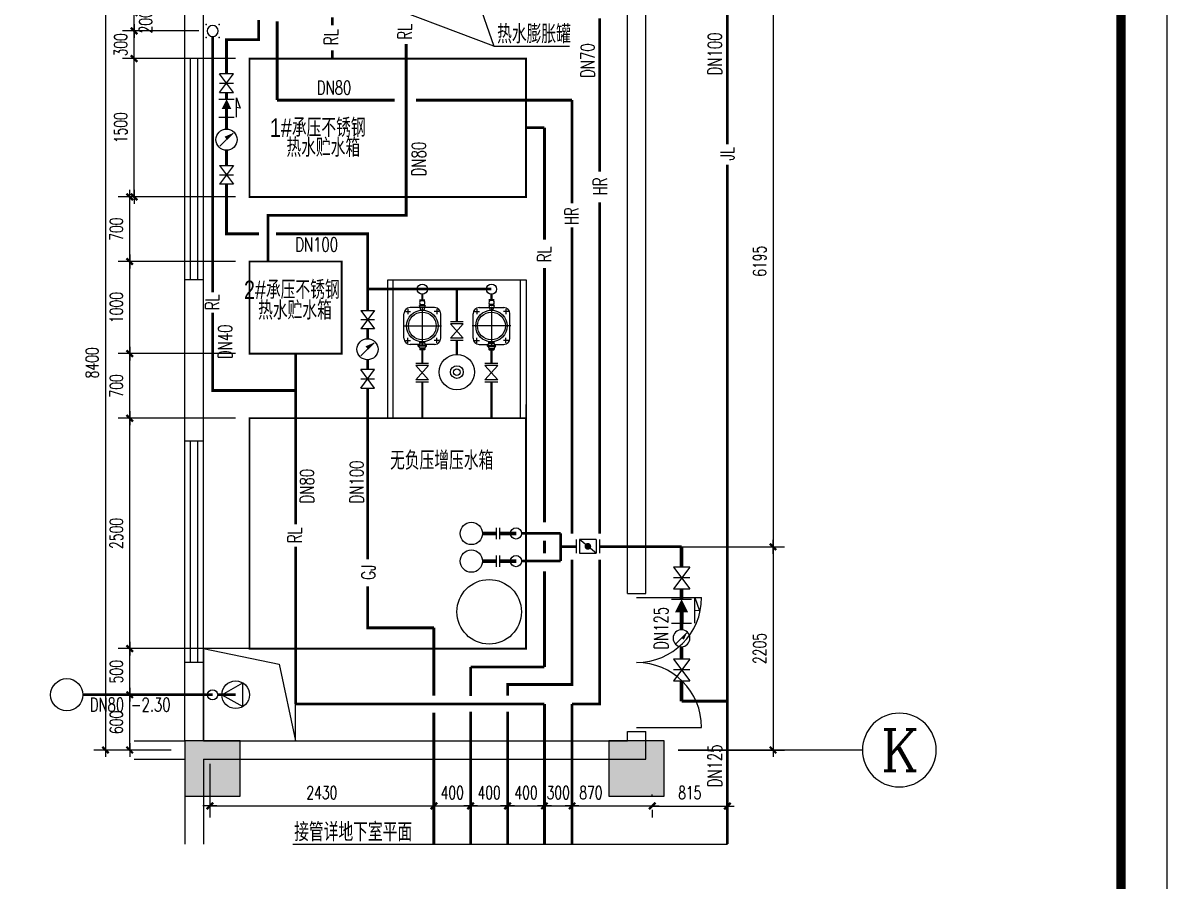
# Model space of a CAD drawing. Extents: x -1920 to 40080, y 2127 to 31827.
# Drawn here: x 27667 to 40080, y 13847 to 23157 of the extents above; entities that cross this region are included whole.
import ezdxf
from ezdxf.enums import TextEntityAlignment as Align

# ---------------------------------------------------------------- set-up
doc = ezdxf.new("R2010")
doc.units = 0
doc.header["$LTSCALE"] = 1000
for name, pattern in [('ACAD_ISO02W100', [15, 12, -3]), ('ACAD_ISO05W100', [33, 24, -3, 0, -3, 0, -3]), ('ACAD_ISO08W100', [36, 24, -3, 6, -3]), ('ACAD_ISO11W100', [33.5, 12, -3, 12, -3, 0.5, -3]), ('BORDER2', [0.875, 0.25, -0.125, 0.25, -0.125, 0, -0.125]), ('CONTINOUS', [0]), ('DASH', [0.35, 0.25, -0.1])]:
    doc.linetypes.add(name, pattern=pattern)
for name, color, linetype in [('0SF废水', 4, 'ACAD_ISO08W100'), ('0SJ给水', 3, 'Continuous'), ('0SJ给水2', 3, 'ACAD_ISO11W100'), ('0SR热水', 6, 'ACAD_ISO11W100'), ('0STXT标注', 3, 'Continuous'), ('0热水回水', 4, 'ACAD_ISO05W100'), ('0管径', 2, 'Continuous'), ('0辅助', 8, 'Continuous'), ('0附件', 2, 'Continuous'), ('AXIS_TEXT', 7, 'Continuous'), ('CG', 3, 'Continuous'), ('CTXT', 2, 'Continuous'), ('CZP', 30, 'ACAD_ISO05W100'), ('FM', 60, 'Continuous'), ('G', 3, 'Continuous'), ('PG', 7, 'Continuous'), ('PUB_DIM', 3, 'Continuous'), ('PUB_HATCH', 8, 'Continuous'), ('WALL', 9, 'Continuous'), ('地沟', 7, 'Continuous'), ('建-图框', 4, 'Continuous'), ('排水', 1, 'ACAD_ISO02W100'), ('普消', 6, 'Continuous'), ('设备', 7, 'Continuous'), ('阀门井', 234, 'Continuous')]:
    doc.layers.add(name, color=color, linetype=linetype)
doc.styles.add('BZ', font='romant.shx', dxfattribs={"width": 0.7, "bigfont": 'hztxt.shx'})
doc.styles.add('COMPLEX', font='COMPLEX')
doc.styles.add('HZ', font='txt.shx', dxfattribs={"width": 0.6, "bigfont": 'hztxt.shx'})
doc.styles.add('ROMANT', font='romant.shx', dxfattribs={"width": 0.7, "height": 300})
doc.styles.add('大小相等', font='sltxt.shx', dxfattribs={"width": 0.8, "bigfont": 'hztxt.shx'})
doc.dimstyles.new('DIMA50', dxfattribs={"dimscale": 0.5, "dimtxt": 280, "dimasz": 1, "dimexe": 250, "dimexo": 300, "dimgap": 150, "dimtad": 1, "dimdec": 0, "dimdsep": 46, "dimtxsty": 'BZ', "dimblk": '_DIMX', "dimcen": 2.5, "dimclrd": 9, "dimclre": 9, "dimclrt": 256, "dimadec": 0, "dimazin": 0, "dimtfac": 1, "dimtdec": 0, "dimtix": 1, "dimtmove": 2, "dimatfit": 3, "dimldrblk": '_DIMX', "dimfxl": 1, "dimtolj": 1, "dimtzin": 0, "dimarcsym": 0})

# ---------------------------------------------------------------- blocks, each defined once
blk = doc.blocks.new('某十五层酒店给排水设计图 -给水立')
at = {"layer": '0SJ给水', "color": 9}
for p in [(-1000505, 440728), (-1000505, 440728), (-1000365, 440728), (-1000505, 440588), (-1000365, 440588)]:
    blk.add_point(p, dxfattribs=at)
at = {"layer": '0附件', "linetype": 'CONTINOUS'}
blk.add_circle((-1000435, 440658), 60, dxfattribs=at)
blk = doc.blocks.new('_FZH')
blk.add_lwpolyline([(-0.5, -0.5), (0.5, -0.5), (0.5, 0.5), (-0.5, 0.5)], close=True)
at = {"layer": 'PUB_HATCH'}
blk.add_solid([(-0.5, -0.5), (0.5, -0.5), (-0.5, 0.5), (0.5, 0.5)], dxfattribs=at)
blk = doc.blocks.new('_GCBLK')
at = {"linetype": 'DASH'}
for p, q in [((-0.5, -0.5), (-0.5, 0.5)), ((0.5, -0.5), (0.5, 0.5)), ((-0.5, 0.2), (0.5, 0.2)), ((-0.5, -0.2), (0.5, -0.2))]:
    blk.add_line(p, q, dxfattribs=at)
blk = doc.blocks.new('_DBLK1')
for p, q in [((-0.47, 0), (-0.47, -0.47)), ((0.47, 0), (0.47, -0.47))]:
    blk.add_line(p, q)
for centre, start, end in [((-0.47, 0), 270, 0), ((0.47, 0), 180, 270)]:
    blk.add_arc(centre, 0.47, start, end)
blk = doc.blocks.new('$QC035_1')
blk.add_line((-93, -93), (93, 93))
blk.add_lwpolyline([(93, 93, 0, 50, 0), (-13, 22, 50, 50, 0)], format="xyseb")
blk.add_circle((0, 0), 150)
at = {"style": 'HZ', "flags": 1}
for tag in ['UNIT', 'WHAT', 'SPEC']:
    blk.add_attdef(tag, (0, 0), '', height=0.001, dxfattribs=at)
blk = doc.blocks.new('_DIMX')
blk.add_line((-150, 0), (150, 0))
at = {"const_width": 50}
blk.add_lwpolyline([(-70, -70), (70, 70)], dxfattribs=at)
blk = doc.blocks.new('*D55')
at = {"layer": '0STXT标注', "color": 9, "lineweight": -2, "transparency": 16777216}
for p, q in [((29275, 23669), (28438, 23669)), ((28563, 23668), (28563, 15269)), ((29275, 15269), (28438, 15269))]:
    blk.add_line(p, q, dxfattribs=at)
at = {"layer": 'Defpoints', "color": 0, "transparency": 16777216}
for p in [(29425, 23669, 0), (28563, 15269), (29425, 15269, 0)]:
    blk.add_point(p, dxfattribs=at)
at = {"layer": '0STXT标注', "color": 9, "lineweight": -2, "transparency": 16777216, "xscale": 0.5, "yscale": 0.5, "zscale": 0.5}
for p, rotation in [((28563, 23669), 90), ((28563, 15269), 270)]:
    blk.add_blockref('_DIMX', p, dxfattribs=dict(at, rotation=rotation))
at = {"layer": '0STXT标注', "transparency": 16777216, "insert": (28418, 19469), "char_height": 140, "attachment_point": 5, "rotation": 90, "style": 'BZ'}
blk.add_mtext('\\A1;8400', dxfattribs=at)
blk = doc.blocks.new('*D56')
at = {"layer": '0STXT标注', "color": 9, "lineweight": -2, "transparency": 16777216}
for p, q in [((29695, 15119), (29695, 14538)), ((32125, 15019), (32125, 14538)), ((29696, 14663), (32125, 14663))]:
    blk.add_line(p, q, dxfattribs=at)
at = {"layer": 'Defpoints', "color": 0, "transparency": 16777216}
for p in [(29695, 15269), (32125, 15169, 0), (32125, 14663)]:
    blk.add_point(p, dxfattribs=at)
at = {"layer": '0STXT标注', "color": 9, "lineweight": -2, "transparency": 16777216, "xscale": 0.5, "yscale": 0.5, "zscale": 0.5, "rotation": 180}
blk.add_blockref('_DIMX', (29695, 14663), dxfattribs=at)
at = {"layer": '0STXT标注', "color": 9, "lineweight": -2, "transparency": 16777216, "xscale": 0.5, "yscale": 0.5, "zscale": 0.5}
blk.add_blockref('_DIMX', (32125, 14663), dxfattribs=at)
at = {"layer": '0STXT标注', "transparency": 16777216, "insert": (30910, 14808), "char_height": 140, "attachment_point": 5, "style": 'BZ'}
blk.add_mtext('\\A1;2430', dxfattribs=at)
blk = doc.blocks.new('*D57')
at = {"layer": '0STXT标注', "color": 9, "lineweight": -2, "transparency": 16777216}
for p, q in [((32125, 15019), (32125, 14538)), ((32525, 14818), (32525, 14538)), ((32125, 14663), (32124, 14663)), ((32125, 14663), (32525, 14663)), ((32526, 14663), (32526, 14663))]:
    blk.add_line(p, q, dxfattribs=at)
at = {"layer": 'Defpoints', "color": 0, "transparency": 16777216}
for p in [(32125, 15169, 0), (32525, 14968), (32525, 14663)]:
    blk.add_point(p, dxfattribs=at)
at = {"layer": '0STXT标注', "color": 9, "lineweight": -2, "transparency": 16777216, "xscale": 0.5, "yscale": 0.5, "zscale": 0.5}
blk.add_blockref('_DIMX', (32125, 14663), dxfattribs=at)
at = {"layer": '0STXT标注', "color": 9, "lineweight": -2, "transparency": 16777216, "xscale": 0.5, "yscale": 0.5, "zscale": 0.5, "rotation": 180}
blk.add_blockref('_DIMX', (32525, 14663), dxfattribs=at)
at = {"layer": '0STXT标注', "transparency": 16777216, "insert": (32325, 14808), "char_height": 140, "attachment_point": 5, "style": 'BZ'}
blk.add_mtext('\\A1;400', dxfattribs=at)
blk = doc.blocks.new('*D58')
at = {"layer": '0STXT标注', "color": 9, "lineweight": -2, "transparency": 16777216}
for p, q in [((32525, 14818), (32525, 14538)), ((32925, 14817), (32925, 14538)), ((32525, 14663), (32524, 14663)), ((32525, 14663), (32925, 14663)), ((32926, 14663), (32926, 14663))]:
    blk.add_line(p, q, dxfattribs=at)
at = {"layer": 'Defpoints', "color": 0, "transparency": 16777216}
for p in [(32525, 14968), (32925, 14967), (32925, 14663)]:
    blk.add_point(p, dxfattribs=at)
at = {"layer": '0STXT标注', "color": 9, "lineweight": -2, "transparency": 16777216, "xscale": 0.5, "yscale": 0.5, "zscale": 0.5}
blk.add_blockref('_DIMX', (32525, 14663), dxfattribs=at)
at = {"layer": '0STXT标注', "color": 9, "lineweight": -2, "transparency": 16777216, "xscale": 0.5, "yscale": 0.5, "zscale": 0.5, "rotation": 180}
blk.add_blockref('_DIMX', (32925, 14663), dxfattribs=at)
at = {"layer": '0STXT标注', "transparency": 16777216, "insert": (32725, 14808), "char_height": 140, "attachment_point": 5, "style": 'BZ'}
blk.add_mtext('\\A1;400', dxfattribs=at)
blk = doc.blocks.new('*D59')
at = {"layer": '0STXT标注', "color": 9, "lineweight": -2, "transparency": 16777216}
for p, q in [((32925, 14817), (32925, 14538)), ((33325, 14817), (33325, 14538)), ((32925, 14663), (32924, 14663)), ((32925, 14663), (33325, 14663)), ((33326, 14663), (33326, 14663))]:
    blk.add_line(p, q, dxfattribs=at)
at = {"layer": 'Defpoints', "color": 0, "transparency": 16777216}
for p in [(32925, 14967), (33325, 14967), (33325, 14663)]:
    blk.add_point(p, dxfattribs=at)
at = {"layer": '0STXT标注', "color": 9, "lineweight": -2, "transparency": 16777216, "xscale": 0.5, "yscale": 0.5, "zscale": 0.5}
blk.add_blockref('_DIMX', (32925, 14663), dxfattribs=at)
at = {"layer": '0STXT标注', "color": 9, "lineweight": -2, "transparency": 16777216, "xscale": 0.5, "yscale": 0.5, "zscale": 0.5, "rotation": 180}
blk.add_blockref('_DIMX', (33325, 14663), dxfattribs=at)
at = {"layer": '0STXT标注', "transparency": 16777216, "insert": (33125, 14808), "char_height": 140, "attachment_point": 5, "style": 'BZ'}
blk.add_mtext('\\A1;400', dxfattribs=at)
blk = doc.blocks.new('*D60')
at = {"layer": '0STXT标注', "color": 9, "lineweight": -2, "transparency": 16777216}
for p, q in [((33325, 14817), (33325, 14538)), ((33625, 14817), (33625, 14538)), ((33325, 14663), (33324, 14663)), ((33325, 14663), (33625, 14663)), ((33626, 14663), (33626, 14663))]:
    blk.add_line(p, q, dxfattribs=at)
at = {"layer": 'Defpoints', "color": 0, "transparency": 16777216}
for p in [(33325, 14967), (33625, 14967), (33625, 14663)]:
    blk.add_point(p, dxfattribs=at)
at = {"layer": '0STXT标注', "color": 9, "lineweight": -2, "transparency": 16777216, "xscale": 0.5, "yscale": 0.5, "zscale": 0.5}
blk.add_blockref('_DIMX', (33325, 14663), dxfattribs=at)
at = {"layer": '0STXT标注', "color": 9, "lineweight": -2, "transparency": 16777216, "xscale": 0.5, "yscale": 0.5, "zscale": 0.5, "rotation": 180}
blk.add_blockref('_DIMX', (33625, 14663), dxfattribs=at)
at = {"layer": '0STXT标注', "transparency": 16777216, "insert": (33475, 14808), "char_height": 140, "attachment_point": 5, "style": 'BZ'}
blk.add_mtext('\\A1;300', dxfattribs=at)
blk = doc.blocks.new('*D61')
at = {"layer": '0STXT标注', "color": 9, "lineweight": -2, "transparency": 16777216}
for p, q in [((33625, 14817), (33625, 14538)), ((33626, 14663), (34495, 14663)), ((34495, 14619), (34495, 14538))]:
    blk.add_line(p, q, dxfattribs=at)
at = {"layer": 'Defpoints', "color": 0, "transparency": 16777216}
for p in [(33625, 14967), (34495, 14769, 0), (34495, 14663)]:
    blk.add_point(p, dxfattribs=at)
at = {"layer": '0STXT标注', "color": 9, "lineweight": -2, "transparency": 16777216, "xscale": 0.5, "yscale": 0.5, "zscale": 0.5, "rotation": 180}
blk.add_blockref('_DIMX', (33625, 14663), dxfattribs=at)
at = {"layer": '0STXT标注', "color": 9, "lineweight": -2, "transparency": 16777216, "xscale": 0.5, "yscale": 0.5, "zscale": 0.5}
blk.add_blockref('_DIMX', (34495, 14663), dxfattribs=at)
at = {"layer": '0STXT标注', "transparency": 16777216, "insert": (33829, 14808), "char_height": 140, "attachment_point": 5, "style": 'BZ'}
blk.add_mtext('\\A1;870', dxfattribs=at)
blk = doc.blocks.new('*D62')
at = {"layer": '0STXT标注', "color": 9, "lineweight": -2, "transparency": 16777216}
for p, q in [((34495, 14769), (34495, 14787)), ((35310, 14769), (35310, 14787)), ((34496, 14662), (35309, 14662))]:
    blk.add_line(p, q, dxfattribs=at)
at = {"layer": 'Defpoints', "color": 0, "transparency": 16777216}
for p in [(35310, 14662), (34495, 14619), (35310, 14619, 0)]:
    blk.add_point(p, dxfattribs=at)
at = {"layer": '0STXT标注', "color": 9, "lineweight": -2, "transparency": 16777216, "xscale": 0.5, "yscale": 0.5, "zscale": 0.5, "rotation": 180}
blk.add_blockref('_DIMX', (34495, 14662), dxfattribs=at)
at = {"layer": '0STXT标注', "color": 9, "lineweight": -2, "transparency": 16777216, "xscale": 0.5, "yscale": 0.5, "zscale": 0.5}
blk.add_blockref('_DIMX', (35310, 14662), dxfattribs=at)
at = {"layer": '0STXT标注', "transparency": 16777216, "insert": (34902, 14807), "char_height": 140, "attachment_point": 5, "style": 'BZ'}
blk.add_mtext('\\A1;815', dxfattribs=at)
blk = doc.blocks.new('B17')
at = {"layer": 'FM'}
for p, q in [((-1.55, 2.57), (-1.55, -2.57)), ((3, 0), (-1.55, 2.57)), ((3, 0), (-1.55, -2.57))]:
    blk.add_line(p, q, dxfattribs=at)
blk.add_circle((0, 0), 3, dxfattribs=at)
blk = doc.blocks.new('*D71')
at = {"layer": '0STXT标注', "color": 9, "lineweight": -2, "transparency": 16777216}
for p, q in [((29275, 15869), (28701, 15869)), ((28826, 15269), (28826, 15868)), ((29275, 15269), (28701, 15269))]:
    blk.add_line(p, q, dxfattribs=at)
at = {"layer": 'Defpoints', "color": 0, "transparency": 16777216}
for p in [(28826, 15869), (29425, 15869), (29425, 15269, 0)]:
    blk.add_point(p, dxfattribs=at)
at = {"layer": '0STXT标注', "color": 9, "lineweight": -2, "transparency": 16777216, "xscale": 0.5, "yscale": 0.5, "zscale": 0.5}
for p, rotation in [((28826, 15869), 90), ((28826, 15269), 270)]:
    blk.add_blockref('_DIMX', p, dxfattribs=dict(at, rotation=rotation))
at = {"layer": '0STXT标注', "transparency": 16777216, "insert": (28681, 15569), "char_height": 140, "attachment_point": 5, "rotation": 90, "style": 'BZ'}
blk.add_mtext('\\A1;600', dxfattribs=at)
blk = doc.blocks.new('*D72')
at = {"layer": '0STXT标注', "color": 9, "lineweight": -2, "transparency": 16777216}
for p, q in [((29975, 16369), (28701, 16369)), ((28826, 15869), (28826, 16368)), ((29275, 15869), (28701, 15869))]:
    blk.add_line(p, q, dxfattribs=at)
at = {"layer": 'Defpoints', "color": 0, "transparency": 16777216}
for p in [(28826, 16369), (30125, 16369), (29425, 15869)]:
    blk.add_point(p, dxfattribs=at)
at = {"layer": '0STXT标注', "color": 9, "lineweight": -2, "transparency": 16777216, "xscale": 0.5, "yscale": 0.5, "zscale": 0.5}
for p, rotation in [((28826, 16369), 90), ((28826, 15869), 270)]:
    blk.add_blockref('_DIMX', p, dxfattribs=dict(at, rotation=rotation))
at = {"layer": '0STXT标注', "transparency": 16777216, "insert": (28681, 16119), "char_height": 140, "attachment_point": 5, "rotation": 90, "style": 'BZ'}
blk.add_mtext('\\A1;500', dxfattribs=at)
blk = doc.blocks.new('*D73')
at = {"layer": '0STXT标注', "color": 9, "lineweight": -2, "transparency": 16777216}
for p, q in [((29975, 18869), (28701, 18869)), ((28826, 16369), (28826, 18868)), ((29975, 16369), (28701, 16369))]:
    blk.add_line(p, q, dxfattribs=at)
at = {"layer": 'Defpoints', "color": 0, "transparency": 16777216}
for p in [(28826, 18869), (30125, 18869), (30125, 16369)]:
    blk.add_point(p, dxfattribs=at)
at = {"layer": '0STXT标注', "color": 9, "lineweight": -2, "transparency": 16777216, "xscale": 0.5, "yscale": 0.5, "zscale": 0.5}
for p, rotation in [((28826, 18869), 90), ((28826, 16369), 270)]:
    blk.add_blockref('_DIMX', p, dxfattribs=dict(at, rotation=rotation))
at = {"layer": '0STXT标注', "transparency": 16777216, "insert": (28681, 17619), "char_height": 140, "attachment_point": 5, "rotation": 90, "style": 'BZ'}
blk.add_mtext('\\A1;2500', dxfattribs=at)
blk = doc.blocks.new('*D74')
at = {"layer": '0STXT标注', "color": 9, "lineweight": -2, "transparency": 16777216}
for p, q in [((29975, 19569), (28701, 19569)), ((28826, 18869), (28826, 19568)), ((29975, 18869), (28701, 18869))]:
    blk.add_line(p, q, dxfattribs=at)
at = {"layer": 'Defpoints', "color": 0, "transparency": 16777216}
for p in [(28826, 19569), (30125, 19569), (30125, 18869)]:
    blk.add_point(p, dxfattribs=at)
at = {"layer": '0STXT标注', "color": 9, "lineweight": -2, "transparency": 16777216, "xscale": 0.5, "yscale": 0.5, "zscale": 0.5}
for p, rotation in [((28826, 19569), 90), ((28826, 18869), 270)]:
    blk.add_blockref('_DIMX', p, dxfattribs=dict(at, rotation=rotation))
at = {"layer": '0STXT标注', "transparency": 16777216, "insert": (28681, 19219), "char_height": 140, "attachment_point": 5, "rotation": 90, "style": 'BZ'}
blk.add_mtext('\\A1;700', dxfattribs=at)
blk = doc.blocks.new('*D75')
at = {"layer": '0STXT标注', "color": 9, "lineweight": -2, "transparency": 16777216}
for p, q in [((29975, 20569), (28701, 20569)), ((28826, 19569), (28826, 20568)), ((29975, 19569), (28701, 19569))]:
    blk.add_line(p, q, dxfattribs=at)
at = {"layer": 'Defpoints', "color": 0, "transparency": 16777216}
for p in [(28826, 20569), (30125, 20569), (30125, 19569)]:
    blk.add_point(p, dxfattribs=at)
at = {"layer": '0STXT标注', "color": 9, "lineweight": -2, "transparency": 16777216, "xscale": 0.5, "yscale": 0.5, "zscale": 0.5}
for p, rotation in [((28826, 20569), 90), ((28826, 19569), 270)]:
    blk.add_blockref('_DIMX', p, dxfattribs=dict(at, rotation=rotation))
at = {"layer": '0STXT标注', "transparency": 16777216, "insert": (28681, 20069), "char_height": 140, "attachment_point": 5, "rotation": 90, "style": 'BZ'}
blk.add_mtext('\\A1;1000', dxfattribs=at)
blk = doc.blocks.new('*D76')
at = {"layer": '0STXT标注', "color": 9, "lineweight": -2, "transparency": 16777216}
for p, q in [((29975, 21269), (28701, 21269)), ((28826, 20569), (28826, 21268)), ((29975, 20569), (28701, 20569))]:
    blk.add_line(p, q, dxfattribs=at)
at = {"layer": 'Defpoints', "color": 0, "transparency": 16777216}
for p in [(28826, 21269), (30125, 21269, 0), (30125, 20569)]:
    blk.add_point(p, dxfattribs=at)
at = {"layer": '0STXT标注', "color": 9, "lineweight": -2, "transparency": 16777216, "xscale": 0.5, "yscale": 0.5, "zscale": 0.5}
for p, rotation in [((28826, 21269), 90), ((28826, 20569), 270)]:
    blk.add_blockref('_DIMX', p, dxfattribs=dict(at, rotation=rotation))
at = {"layer": '0STXT标注', "transparency": 16777216, "insert": (28681, 20919), "char_height": 140, "attachment_point": 5, "rotation": 90, "style": 'BZ'}
blk.add_mtext('\\A1;700', dxfattribs=at)
blk = doc.blocks.new('*D77')
at = {"layer": '0STXT标注', "color": 9, "lineweight": -2, "transparency": 16777216}
for p, q in [((29975, 22769), (28748, 22769)), ((28873, 21269), (28873, 22768)), ((29975, 21269), (28748, 21269))]:
    blk.add_line(p, q, dxfattribs=at)
at = {"layer": 'Defpoints', "color": 0, "transparency": 16777216}
for p in [(28873, 22769), (30125, 22769, 0), (30125, 21269, 0)]:
    blk.add_point(p, dxfattribs=at)
at = {"layer": '0STXT标注', "color": 9, "lineweight": -2, "transparency": 16777216, "xscale": 0.5, "yscale": 0.5, "zscale": 0.5}
for p, rotation in [((28873, 22769), 90), ((28873, 21269), 270)]:
    blk.add_blockref('_DIMX', p, dxfattribs=dict(at, rotation=rotation))
at = {"layer": '0STXT标注', "transparency": 16777216, "insert": (28728, 22019), "char_height": 140, "attachment_point": 5, "rotation": 90, "style": 'BZ'}
blk.add_mtext('\\A1;1500', dxfattribs=at)
blk = doc.blocks.new('*D78')
at = {"layer": '0STXT标注', "color": 9, "lineweight": -2, "transparency": 16777216}
for p, q in [((29575, 23069), (28748, 23069)), ((28873, 23069), (28873, 23070)), ((28873, 22769), (28873, 23069)), ((29975, 22769), (28748, 22769)), ((28873, 22768), (28873, 22768))]:
    blk.add_line(p, q, dxfattribs=at)
at = {"layer": 'Defpoints', "color": 0, "transparency": 16777216}
for p in [(28873, 23069), (29725, 23069, -94), (30125, 22769, 0)]:
    blk.add_point(p, dxfattribs=at)
at = {"layer": '0STXT标注', "color": 9, "lineweight": -2, "transparency": 16777216, "xscale": 0.5, "yscale": 0.5, "zscale": 0.5}
for p, rotation in [((28873, 23069), 270), ((28873, 22769), 90)]:
    blk.add_blockref('_DIMX', p, dxfattribs=dict(at, rotation=rotation))
at = {"layer": '0STXT标注', "transparency": 16777216, "insert": (28728, 22919), "char_height": 140, "attachment_point": 5, "rotation": 90, "style": 'BZ'}
blk.add_mtext('\\A1;300', dxfattribs=at)
blk = doc.blocks.new('*D79')
at = {"layer": '0STXT标注', "color": 9, "lineweight": -2, "transparency": 16777216}
for p, q in [((29575, 23269), (28748, 23269)), ((28873, 23069), (28873, 23268)), ((29575, 23069), (28748, 23069))]:
    blk.add_line(p, q, dxfattribs=at)
at = {"layer": 'Defpoints', "color": 0, "transparency": 16777216}
for p in [(28873, 23269), (29725, 23269, -308), (29725, 23069, -94)]:
    blk.add_point(p, dxfattribs=at)
at = {"layer": '0STXT标注', "color": 9, "lineweight": -2, "transparency": 16777216, "xscale": 0.5, "yscale": 0.5, "zscale": 0.5}
for p, rotation in [((28873, 23269), 90), ((28873, 23069), 270)]:
    blk.add_blockref('_DIMX', p, dxfattribs=dict(at, rotation=rotation))
at = {"layer": '0STXT标注', "transparency": 16777216, "insert": (28998, 23169), "char_height": 140, "attachment_point": 5, "rotation": 90, "style": 'BZ'}
blk.add_mtext('\\A1;200', dxfattribs=at)
blk = doc.blocks.new('*D88')
at = {"layer": '0STXT标注', "color": 9, "lineweight": -2, "transparency": 16777216}
for p, q in [((34775, 23669), (35930, 23669)), ((35805, 23668), (35805, 17475)), ((34644, 17474), (35930, 17474))]:
    blk.add_line(p, q, dxfattribs=at)
at = {"layer": 'Defpoints', "color": 0, "transparency": 16777216}
for p in [(34625, 23669), (34494, 17474), (35805, 17474)]:
    blk.add_point(p, dxfattribs=at)
at = {"layer": '0STXT标注', "color": 9, "lineweight": -2, "transparency": 16777216, "xscale": 0.5, "yscale": 0.5, "zscale": 0.5}
for p, rotation in [((35805, 23669), 90), ((35805, 17474), 270)]:
    blk.add_blockref('_DIMX', p, dxfattribs=dict(at, rotation=rotation))
at = {"layer": '0STXT标注', "transparency": 16777216, "insert": (35660, 20571), "char_height": 140, "attachment_point": 5, "rotation": 90, "style": 'BZ'}
blk.add_mtext('\\A1;6195', dxfattribs=at)
blk = doc.blocks.new('*D89')
at = {"layer": '0STXT标注', "color": 9, "lineweight": -2, "transparency": 16777216}
for p, q in [((34644, 17474), (35930, 17474)), ((35805, 17474), (35805, 15269)), ((34775, 15269), (35930, 15269))]:
    blk.add_line(p, q, dxfattribs=at)
at = {"layer": 'Defpoints', "color": 0, "transparency": 16777216}
for p in [(34494, 17474), (34625, 15269, 0), (35805, 15269)]:
    blk.add_point(p, dxfattribs=at)
at = {"layer": '0STXT标注', "color": 9, "lineweight": -2, "transparency": 16777216, "xscale": 0.5, "yscale": 0.5, "zscale": 0.5}
for p, rotation in [((35805, 17474), 90), ((35805, 15269), 270)]:
    blk.add_blockref('_DIMX', p, dxfattribs=dict(at, rotation=rotation))
at = {"layer": '0STXT标注', "transparency": 16777216, "insert": (35660, 16371), "char_height": 140, "attachment_point": 5, "rotation": 90, "style": 'BZ'}
blk.add_mtext('\\A1;2205', dxfattribs=at)
blk = doc.blocks.new('_AXISO')
blk.add_circle((0, 0), 0.5)
at = {"layer": 'AXIS_TEXT', "style": 'COMPLEX', "width": 1.041667}
blk.add_attdef('A', text='', height=0.56, dxfattribs=at).set_placement((-0.25, -0.28), (0.25, -0.28), align=Align.FIT)

msp = doc.modelspace()

# ---------------------------------------------------------------- linework, layer by layer
for p, q in [((31956.9, 19659.3), (31975.9, 19681.9)), ((32044, 19659.3), (31956.9, 19659.3)), ((31956.9, 19650.1), (31956.9, 19659.3)), ((32044, 19650.1), (31956.9, 19650.1)), ((31956.9, 19650.1), (31975.9, 19627.4)), ((31971.9, 19686), (31971.9, 19694)), ((31971.9, 19623.4), (31971.9, 19615.4)), ((32044, 19659.3), (32025, 19681.9)), ((32044, 19650.1), (32025, 19627.4)), ((32029, 19686), (32029, 19694)), ((32029, 19623.4), (32029, 19615.4)), ((32044, 19650.1), (32044, 19659.3)), ((32706.9, 19659.3), (32725.9, 19681.9)), ((32706.9, 19659.3), (32794, 19659.3)), ((32706.9, 19650.1), (32706.9, 19659.3)), ((32706.9, 19650.1), (32794, 19650.1)), ((32706.9, 19650.1), (32725.9, 19627.4)), ((32721.9, 19686), (32721.9, 19694)), ((32721.9, 19623.4), (32721.9, 19615.4)), ((32794, 19659.3), (32775, 19681.9)), ((32794, 19650.1), (32775, 19627.4)), ((32779, 19686), (32779, 19694)), ((32779, 19623.4), (32779, 19615.4)), ((32794, 19650.1), (32794, 19659.3))]:
    msp.add_line(p, q)
at = {"color": 2}
for centre, radius in [((32000.4, 19868.8), 170.8), ((32000.4, 19868.8), 150.8), ((32750.4, 19868.8), 170.8), ((32750.4, 19868.8), 150.8)]:
    msp.add_circle(centre, radius, dxfattribs=at)
for radius in [192, 69.5, 36]:
    msp.add_circle((32375.4, 19368.8), radius)
for centre, start, end in [((31975.9, 19694), 90, 180), ((31975.9, 19686), 180, 270), ((31975.9, 19623.4), 90, 180), ((31975.9, 19615.4), 180, 270), ((32025, 19694), 0, 90), ((32025, 19686), 270, 0), ((32025, 19623.4), 0, 90), ((32025, 19615.4), 270, 0), ((32725.9, 19694), 90, 180), ((32725.9, 19686), 180, 270), ((32725.9, 19623.4), 90, 180), ((32725.9, 19615.4), 180, 270), ((32775, 19694), 0, 90), ((32775, 19686), 270, 0), ((32775, 19623.4), 0, 90), ((32775, 19615.4), 270, 0)]:
    msp.add_arc(centre, 4, start, end)
at = {"layer": '0SF废水', "const_width": 30, "elevation": 0}
for points in [[(29725.4, 15868.8), (28317.8, 15868.8)], [(29780.4, 15868.8), (29975.4, 15868.8)]]:
    msp.add_lwpolyline(points, dxfattribs=at)
at = {"layer": '0SJ给水', "const_width": 30, "elevation": 0, "flags": 128}
for points in [[(35309.7, 24268.8), (35309.7, 21839.9)], [(35309.7, 21619.7), (35309.7, 14249.3)], [(33501.5, 17476.1), (33669.1, 17476.1)], [(33923.1, 17476.1), (34812.9, 17476.1)], [(34812.9, 15798.9), (35309.7, 15798.9)]]:
    msp.add_lwpolyline(points, dxfattribs=at)
at = {"layer": '0SJ给水', "elevation": 0}
for points, const_width in [([(33501.5, 17618.8), (33077.5, 17618.8)], 30), ([(33501.5, 17618.8), (33501.5, 17318.8)], 30), ([(34812.9, 17476.1), (34812.9, 17253.4)], 40), ([(33501.5, 17318.8), (33077.5, 17318.8)], 30), ([(34812.9, 17018.2), (34812.9, 16905.4)], 40), ([(34812.9, 16905.4), (34812.9, 16988.8)], 20), ([(34812.9, 16727.3), (34812.9, 16573.7)], 40), ([(34812.9, 16727.3), (34812.9, 16573.7)], 40), ([(34812.9, 16646.8), (34812.9, 16573.7)], 40), ([(34812.9, 16573.8), (34812.9, 16727.3)], 20), ([(34812.9, 16573.8), (34812.9, 16646.8)], 20), ([(34812.9, 16390.2), (34812.9, 16255.4)], 40), ([(34812.9, 16284.8), (34812.9, 16390.2)], 20), ([(34812.9, 16020.2), (34812.9, 15798.9)], 40)]:
    msp.add_lwpolyline(points, dxfattribs=dict(at, const_width=const_width))
at = {"layer": '0SJ给水2', "const_width": 30, "elevation": 0, "flags": 128}
for points in [[(29876.1, 22603.2), (29876.1, 22974.1), (30225.4, 22974.1), (30225.4, 23189)], [(29876.1, 22329.1), (29876.1, 22403.3)], [(29876.1, 22004.9), (29876.1, 22135.2)], [(29876.1, 21608.5), (29876.1, 21775.5)], [(30227, 20868.8), (29876.1, 20868.8), (29876.1, 21408.6)], [(31407.4, 20442.3), (31407.4, 20868.8), (30413.6, 20868.8)], [(32000.4, 20268.8), (31407.4, 20268.8), (31407.4, 20442.3)], [(31407.4, 20268.8), (31407.4, 20037.5)], [(32000.4, 20268.8), (32750.4, 20268.8)], [(31407.4, 19837.6), (31407.4, 19731.2)], [(31407.4, 19501.8), (31407.4, 19395.4)], [(31407.4, 19195.5), (31407.4, 17337.2)], [(31407.4, 17044.8), (31407.4, 16595.1), (32125.4, 16595.1)], [(32125.4, 16595.1), (32125.4, 15860.4)], [(32125.4, 15675), (32125.4, 14249.3)]]:
    msp.add_lwpolyline(points, dxfattribs=at)
at = {"layer": '0SR热水', "const_width": 30, "elevation": 0, "flags": 128}
for points in [[(31025.1, 23215.7), (31025.1, 23130.5)], [(31825.4, 22927.1), (31825.4, 21068.8), (30325.4, 21068.8), (30325.4, 20568.8)], [(31025.1, 22858.6), (31025.1, 22768.8)], [(33125.4, 22018.8), (33325.4, 22018.8)], [(33325.4, 20805.3), (33325.4, 22018.8)], [(33325.4, 17738.8), (33325.4, 20498.8)], [(30625.4, 19568.8), (30625.4, 17718.3)], [(33325.4, 17403.9), (33325.4, 17541.2)], [(30625.4, 17474.9), (30625.4, 15768.8)], [(33325.4, 16168.8), (33325.4, 17208.3)], [(32525.4, 16168.8), (33325.4, 16168.8)], [(32525.4, 15854.9), (32525.4, 16168.8)], [(30625.4, 15768.8), (33325.4, 15768.8)], [(33325.4, 14249.3), (33325.4, 15768.8)], [(32525.4, 14249.3), (32525.4, 15686.5)]]:
    msp.add_lwpolyline(points, dxfattribs=at)
at = {"layer": '0SR热水', "const_width": 30, "flags": 128}
for points in [[(29725.4, 20234.6), (29725.4, 23009.5)], [(30625.4, 19168.8), (29725.4, 19168.8), (29725.4, 20012.3)]]:
    msp.add_lwpolyline(points, dxfattribs=at)
at = {"layer": '0STXT标注', "color": 9}
for p, q in [((32775.4, 22902.6), (31204.3, 23499)), ((32546.6, 23568.8), (32775.4, 22902.6)), ((32775.4, 22902.6), (33595.2, 22902.6))]:
    msp.add_line(p, q, dxfattribs=at)
at = {"layer": '0STXT标注', "ltscale": 50}
for p, q in [((31685.4, 18868.8, 0), (31685.4, 20368.8, 0)), ((33065.4, 18868.8, 0), (33065.4, 20368.8, 0)), ((33125.4, 18868.8, 0), (33125.4, 19018.8, 0))]:
    msp.add_line(p, q, dxfattribs=at)
at = {"layer": '0STXT标注', "const_width": 20, "elevation": 0}
for points in [[(30125.4, 22768.8), (33125.4, 22768.8), (33125.4, 21268.8), (30125.4, 21268.8)], [(30125.4, 20568.8), (31125.4, 20568.8), (31125.4, 19568.8), (30125.4, 19568.8)], [(30125.4, 18868.8), (33125.4, 18868.8), (33125.4, 16368.8), (30125.4, 16368.8)]]:
    msp.add_lwpolyline(points, close=True, dxfattribs=at)
at = {"layer": '0STXT标注', "ltscale": 50, "elevation": 0}
msp.add_lwpolyline([(33125.4, 20368.8), (33125.4, 18868.8), (31625.4, 18868.8), (31625.4, 20368.8)], close=True, dxfattribs=at)
at = {"layer": '0STXT标注', "color": 60}
msp.add_circle((28142.8, 15868.8), 175, dxfattribs=at)
at = {"layer": '0热水回水', "const_width": 30, "elevation": 0, "flags": 128}
for points in [[(33925.4, 21544.5), (33925.4, 23204.4)], [(30425.4, 23174.4), (30425.4, 22318.5)], [(30425.4, 22318.5), (31701.8, 22318.5)], [(31930.3, 22318.5), (33625.4, 22318.5)], [(33625.4, 21200.8), (33625.4, 22318.5)], [(33925.4, 17614.6), (33925.4, 21209.4)], [(33625.4, 17614.6), (33625.4, 20940)], [(32925.4, 15859.2), (32925.4, 15980.1), (33625.4, 15980.1), (33625.4, 17332.4)], [(33625.4, 15768.8), (33925.4, 15768.8), (33925.4, 17332.4)], [(33625.4, 14249.3), (33625.4, 15768.8)], [(32925.4, 14249.3), (32925.4, 15684.4)]]:
    msp.add_lwpolyline(points, dxfattribs=at)
at = {"layer": '0辅助'}
for p, q in [((29425.4, 15368.8), (29425.4, 29768.8)), ((29625.4, 15368.8, 0), (29625.4, 23568.8, 0)), ((34225.4, 16968.8, 0), (34225.4, 23568.8, 0)), ((34425.4, 16968.8, 0), (34425.4, 23568.8, 0)), ((34225.4, 16968.8, 0), (34425.4, 16968.8, 0)), ((34225.4, 15368.8, 0), (34225.4, 15468.8, 0)), ((34225.4, 15468.8, 0), (34425.4, 15468.8, 0)), ((34425.4, 15168.8, 0), (34425.4, 15468.8, 0)), ((28872.5, 15368.8), (29425.4, 15368.8)), ((29625.4, 15368.8, 0), (34225.4, 15368.8, 0)), ((36775.4, 15268.8), (34775.4, 15268.8)), ((28872.5, 15168.8), (29425.4, 15168.8)), ((29625.4, 15168.8, 0), (34425.4, 15168.8, 0)), ((29625.4, 15168.8, 0), (29625.4, 14249.3, 0)), ((29425.4, 14918.8, 0), (29425.4, 14249.3, 0))]:
    msp.add_line(p, q, dxfattribs=at)
at = {"layer": '0辅助', "elevation": 0}
msp.add_lwpolyline([(29625.4, 15368.8), (30625.4, 15368.8), (30625.4, 16368.8), (29625.4, 16368.8)], close=True, dxfattribs=at)
at = {"layer": '0辅助', "elevation": 0, "flags": 128}
msp.add_lwpolyline([(29625.4, 16368.8), (30446.4, 16200.8), (30625.4, 15368.8)], dxfattribs=at)
at = {"layer": '0附件', "color": 60}
for p, q in [((33669.1, 17551.3), (33669.1, 17406.1)), ((33886.8, 17406.1), (33705.4, 17551.3)), ((33886.8, 17551.3), (33705.4, 17551.3)), ((33705.4, 17551.3), (33705.4, 17406.1)), ((33886.8, 17551.3), (33886.8, 17406.1)), ((33923.1, 17551.3), (33923.1, 17406.1)), ((33705.4, 17406.1), (33886.8, 17406.1))]:
    msp.add_line(p, q, dxfattribs=at)
at = {"layer": '0附件', "color": 60, "const_width": 36.3, "elevation": 0}
msp.add_lwpolyline([(33814.2, 17478.7, -1), (33777.9, 17478.7, -1)], format="xyb", close=True, dxfattribs=at)
at = {"layer": '0附件', "color": 2}
for centre in [(32000.4, 20268.8), (32750.4, 20268.8)]:
    msp.add_circle(centre, 55, dxfattribs=at)
at = {"layer": '0附件', "color": 60, "linetype": 'ByBlock'}
msp.add_circle((29725.4, 15868.8), 55, dxfattribs=at)
at = {"layer": 'CG', "color": 0, "linetype": 'ByBlock'}
for p, q in [((32805.6, 17558.1), (32805.6, 17679.5)), ((32842.4, 17558.1), (32842.4, 17679.5)), ((32805.6, 17258.1), (32805.6, 17379.5)), ((32842.4, 17258.1), (32842.4, 17379.5))]:
    msp.add_line(p, q, dxfattribs=at)
for centre, radius in [((32532, 17618.8), 121.4), ((33016.8, 17618.8), 60.7), ((32532, 17318.8), 121.4), ((33016.8, 17318.8), 60.7)]:
    msp.add_circle(centre, radius, dxfattribs=at)
at = {"layer": 'CTXT', "ltscale": 0.04}
msp.add_circle((32725.4, 16768.8), 350, dxfattribs=at)
at = {"layer": 'CZP', "color": 60, "linetype": 'ByBlock'}
for p, q in [((29801.2, 22503.3), (29951.1, 22503.3)), ((29801.2, 21508.5), (29951.1, 21508.5)), ((31332.5, 19937.5), (31482.4, 19937.5)), ((31332.5, 19295.4), (31482.4, 19295.4)), ((34901.1, 17135.8), (34724.7, 17135.8)), ((34901.1, 16137.8), (34724.7, 16137.8))]:
    msp.add_line(p, q, dxfattribs=at)
at = {"layer": 'CZP', "color": 1, "linetype": 'ByBlock', "const_width": 40, "elevation": 0}
for points in [[(32653.4, 17618.8), (32805.6, 17618.8)], [(32842.4, 17618.8), (33021.3, 17618.8)], [(32653.4, 17318.8), (32805.6, 17318.8)], [(32842.4, 17318.8), (33021.3, 17318.8)]]:
    msp.add_lwpolyline(points, dxfattribs=at)
at = {"layer": 'FM'}
for p, q in [((29951.1, 22603.2), (29801.2, 22603.2)), ((29951.1, 22403.3), (29801.2, 22603.2)), ((29801.2, 22403.3), (29951.1, 22603.2)), ((29801.2, 22403.3), (29951.1, 22403.3)), ((29801.2, 21608.5), (29951.1, 21608.5)), ((29951.1, 21608.5), (29801.2, 21408.6)), ((29801.2, 21608.5), (29951.1, 21408.6)), ((29951.1, 21408.6), (29801.2, 21408.6)), ((31332.5, 20037.5), (31482.4, 20037.5)), ((31482.4, 20037.5), (31332.5, 19837.6)), ((31332.5, 20037.5), (31482.4, 19837.6)), ((31482.4, 19837.6), (31332.5, 19837.6)), ((31482.4, 19395.4), (31332.5, 19395.4)), ((31482.4, 19195.5), (31332.5, 19395.4)), ((31332.5, 19195.5), (31482.4, 19395.4)), ((31332.5, 19195.5), (31482.4, 19195.5)), ((34901.1, 17253.4), (34724.7, 17253.4)), ((34724.7, 17253.4), (34901.1, 17018.2)), ((34901.1, 17253.4), (34724.7, 17018.2)), ((34724.7, 17018.2), (34901.1, 17018.2)), ((34901.1, 16255.4), (34724.7, 16255.4)), ((34724.7, 16255.4), (34901.1, 16020.2)), ((34901.1, 16255.4), (34724.7, 16020.2)), ((34724.7, 16020.2), (34901.1, 16020.2))]:
    msp.add_line(p, q, dxfattribs=at)
at = {"layer": 'G', "const_width": 25, "elevation": 0}
for points in [[(32375.4, 19913.3), (32375.4, 20268.8)], [(32000.4, 20153.9), (32000.4, 20213.8)], [(32750.4, 20153.9), (32750.4, 20213.8)], [(32750.4, 20153.9), (32750.4, 20179.4)], [(32000.4, 19611.4), (32000.4, 19461.5)], [(32375.4, 19560.8), (32375.4, 19712.7)], [(32750.4, 19611.4), (32750.4, 19461.5)], [(32000.4, 19261), (32000.4, 18868.8)], [(32750.4, 19261), (32750.4, 18868.8)]]:
    msp.add_lwpolyline(points, dxfattribs=at)
at = {"layer": 'PG', "color": 2}
for p, q in [((31971.4, 20153.9), (32028.6, 20153.9)), ((31971.4, 20143.7), (32028.6, 20143.7)), ((32779.5, 20153.9), (32722.3, 20153.9)), ((32779.5, 20143.7), (32722.3, 20143.7)), ((31971.4, 20100.8), (32028.6, 20100.8)), ((32779.5, 20100.8), (32722.3, 20100.8)), ((32444.3, 19913.3), (32305.4, 19913.3)), ((32444.3, 19890.7), (32305.4, 19890.7)), ((32305.4, 19735.4), (32444.3, 19890.7)), ((32029, 19690), (31971.9, 19690)), ((32029, 19619.4), (31971.9, 19619.4)), ((32025, 19698), (31975.9, 19698)), ((32025, 19681.9), (31975.9, 19681.9)), ((32025, 19627.4), (31975.9, 19627.4)), ((32444.3, 19735.4), (32305.4, 19735.4)), ((32444.3, 19712.7), (32305.4, 19712.7)), ((32721.9, 19690), (32779, 19690)), ((32721.9, 19619.4), (32779, 19619.4)), ((32725.9, 19698), (32775, 19698)), ((32725.9, 19681.9), (32775, 19681.9)), ((32725.9, 19627.4), (32775, 19627.4)), ((32025, 19611.4), (31975.9, 19611.4)), ((32725.9, 19611.4), (32775, 19611.4)), ((32069, 19461.5), (31930.1, 19461.5)), ((32069, 19438.9), (31930.1, 19438.9)), ((31930.1, 19283.6), (32069, 19438.9)), ((32819, 19461.5), (32680.1, 19461.5)), ((32819, 19438.9), (32680.1, 19438.9)), ((32680.1, 19283.6), (32819, 19438.9)), ((32069, 19283.6), (31930.1, 19283.6)), ((32069, 19261), (31930.1, 19261)), ((32819, 19283.6), (32680.1, 19283.6)), ((32819, 19261), (32680.1, 19261))]:
    msp.add_line(p, q, dxfattribs=at)
at = {"layer": 'PG', "color": 2, "elevation": 0}
for points in [[(31968.8, 20092.7), (32030, 20092.7), (32015.8, 20039.6), (31985.1, 20039.6)], [(32782.1, 20092.7), (32720.9, 20092.7), (32735.1, 20039.6), (32765.8, 20039.6)]]:
    msp.add_lwpolyline(points, close=True, dxfattribs=at)
at = {"layer": 'PG', "color": 2}
for centre, start, end in [((31999.4, 20123.2), 136.18605, 223.81395), ((31999.7, 20121.3), 316.18605, 43.81395), ((32751.2, 20121.3), 136.18605, 223.81395), ((32751.5, 20123.2), 316.18605, 43.81395)]:
    msp.add_arc(centre, 29.5, start, end, dxfattribs=at)
at = {"layer": 'PUB_DIM', "color": 2}
for p, q in [((32305.4, 19890.7), (32444.3, 19735.4)), ((31930.1, 19438.9), (32069, 19283.6)), ((32680.1, 19438.9), (32819, 19283.6))]:
    msp.add_line(p, q, dxfattribs=at)
at = {"layer": 'WALL', "color": 2, "linetype": 'Continuous'}
for p, q in [((31800.2, 19735.3), (31800.2, 20002.3)), ((32133.9, 20069), (31867, 20069)), ((32200.6, 19735.3), (32200.6, 20002.3)), ((32550.2, 19735.3), (32550.2, 20002.3)), ((32617, 20069), (32883.9, 20069)), ((32950.6, 19735.3), (32950.6, 20002.3)), ((31957.3, 19668.6), (31867, 19668.6)), ((32133.9, 19668.6), (32043.6, 19668.6)), ((32617, 19668.6), (32707.3, 19668.6)), ((32793.6, 19668.6), (32883.9, 19668.6))]:
    msp.add_line(p, q, dxfattribs=at)
at = {"layer": 'WALL'}
for p, q in [((31816.3, 20025.9), (31870.5, 20025.9)), ((31843.4, 20052.9), (31843.4, 19998.8)), ((32184.6, 20025.9), (32130.4, 20025.9)), ((32157.5, 20052.9), (32157.5, 19998.8)), ((32566.3, 20025.9), (32620.5, 20025.9)), ((32593.4, 20052.9), (32593.4, 19998.8)), ((32934.6, 20025.9), (32880.4, 20025.9)), ((32907.5, 20052.9), (32907.5, 19998.8)), ((31843.4, 19684.7), (31843.4, 19738.8)), ((32157.5, 19684.7), (32157.5, 19738.8)), ((32593.4, 19684.7), (32593.4, 19738.8)), ((32907.5, 19684.7), (32907.5, 19738.8)), ((31816.3, 19711.7), (31870.5, 19711.7)), ((32184.6, 19711.7), (32130.4, 19711.7)), ((32566.3, 19711.7), (32620.5, 19711.7)), ((32934.6, 19711.7), (32880.4, 19711.7))]:
    msp.add_line(p, q, dxfattribs=at)
at = {"layer": 'WALL', "color": 2, "linetype": 'Continuous'}
for centre, start, end in [((31867, 20002.3), 90, 180), ((32133.9, 20002.3), 0, 90), ((32617, 20002.3), 90, 180), ((32883.9, 20002.3), 0, 90), ((31867, 19735.3), 180, 270), ((32133.9, 19735.3), 270, 0), ((32617, 19735.3), 180, 270), ((32883.9, 19735.3), 270, 0)]:
    msp.add_arc(centre, 66.7, start, end, dxfattribs=at)
at = {"layer": '地沟', "color": 9, "linetype": 'BORDER2', "ltscale": 5}
for p, q in [((32000.4, 20077.7), (32000.4, 19659.9)), ((32750.4, 20077.7), (32750.4, 19659.9)), ((31791.6, 19868.8), (32209.3, 19868.8)), ((32959.3, 19868.8), (32541.6, 19868.8))]:
    msp.add_line(p, q, dxfattribs=at)
at = {"layer": '建-图框'}
msp.add_lwpolyline([(-1919.5, 2127.2), (40080.5, 2127.2), (40080.5, 31827.2), (-1919.5, 31827.2)], close=True, dxfattribs=at)
at = {"layer": '建-图框', "const_width": 100}
msp.add_lwpolyline([(580.5, 2627.2), (39580.5, 2627.2), (39580.5, 31327.2), (580.5, 31327.2)], close=True, dxfattribs=at)
at = {"layer": '排水'}
for p, q in [((29983.1, 22133.1), (29983.1, 22343.5)), ((29983.1, 22343.5), (30022.8, 22233.3)), ((30022.8, 22233.3), (29983.1, 22238.3)), ((34955.5, 16644), (34955.5, 16924.6)), ((34955.5, 16924.6), (35008.3, 16777.6)), ((35008.3, 16777.6), (34955.5, 16784.3))]:
    msp.add_line(p, q, dxfattribs=at)
at = {"layer": '普消', "color": 9}
msp.add_line((30594.6, 14249.3, 0), (35309.7, 14249.3, 0), dxfattribs=at)
at = {"layer": '阀门井'}
for p, q in [((29794.3, 22329.1), (29958, 22329.1)), ((29794.3, 22135.2), (29958, 22135.2)), ((34703.7, 16905.4), (34922, 16905.4)), ((34703.7, 16646.8), (34922, 16646.8))]:
    msp.add_line(p, q, dxfattribs=at)
at = {"layer": '阀门井', "elevation": 0}
for points in [[(29876.1, 22329.1, 0, 106.4, 0), (29876.1, 22222, 106.4, 106.4, 0)], [(34812.9, 16905.4, 0, 141.9, 0), (34812.9, 16762.7, 141.9, 141.9, 0)]]:
    msp.add_lwpolyline(points, format="xyseb", dxfattribs=at)
for points, const_width in [([(29876.1, 22231.8), (29876.1, 22135.2)], 33.1), ([(34812.9, 16775.6), (34812.9, 16646.8)], 44.1)]:
    msp.add_lwpolyline(points, dxfattribs=dict(at, const_width=const_width))

# ---------------------------------------------------------------- block references
at = {"layer": '0SJ给水', "xscale": -1, "rotation": 270}
msp.add_blockref('某十五层酒店给排水设计图 -给水立', (-410933, 1023504.4, -93.8), dxfattribs=at)
at = {"layer": '0辅助', "rotation": 90}
for name, p, xscale, yscale, zscale in [('_GCBLK', (29525.4, 21568.8), 2400, 200, 2400), ('_GCBLK', (29525.4, 17418.8), 2400, 200, 2400), ('_DBLK1', (34325.4, 16218.8, 0), 1500, 1500, 1500)]:
    msp.add_blockref(name, p, dxfattribs=dict(at, xscale=xscale, yscale=yscale, zscale=zscale))
at = {"layer": '0辅助'}
ref = msp.add_blockref('_AXISO', (37175.4, 15268.8), dxfattribs=dict(at, xscale=-800, yscale=800, zscale=800))
ref.add_attrib('A', 'K', dxfattribs={"layer": 'AXIS_TEXT', "height": 448, "style": 'COMPLEX', "width": 0.986842}).set_placement((36975.4, 15044.8), (37375.4, 15044.8), align=Align.FIT)
at = {"layer": '0辅助', "color": 252, "xscale": 600, "yscale": 600, "zscale": 500}
for p in [(29725.4, 15068.8, 0), (34325.4, 15068.8, 0)]:
    msp.add_blockref('_FZH', p, dxfattribs=at)
at = {"layer": '0附件', "color": 60, "linetype": 'ByBlock', "extrusion": (1.09487e-09, 1.4405e-10, 1), "xscale": 49.99999999744121, "yscale": 50, "zscale": 49.99999999999999, "rotation": 180.0008014672039}
msp.add_blockref('B17', (29975.4, 15868.8, 0), dxfattribs=at)
at = {"layer": '设备', "xscale": 0.7648681700229645, "yscale": 0.7648681700229645, "zscale": 0.764868171283633}
for p in [(29876.1, 21890.2), (31405.7, 19616.5)]:
    msp.add_blockref('$QC035_1', p, dxfattribs=at)
at = {"layer": '设备', "xscale": -0.6118945358321071, "yscale": 0.6118945358321071, "zscale": 0.6118945370269064, "rotation": 270}
msp.add_blockref('$QC035_1', (34812.1, 16481.9), dxfattribs=at)

# ---------------------------------------------------------------- texts
at = {"layer": '0STXT标注', "color": 60, "style": '大小相等', "width": 0.8}
for s, p in [('无负压增压水箱', (31650.6, 18309.8, 0)), ('接管详地下室平面', (30610.5, 14280.3, 0))]:
    msp.add_text(s, height=200, dxfattribs=at).set_placement(p)
at = {"layer": '0STXT标注', "color": 3, "ltscale": 5000, "char_height": 150, "attachment_point": 4, "rotation": 90, "style": 'BZ'}
for s, insert in [('RL', (31010.8, 22916.8)), ('RL', (31811.1, 22975)), ('JL', (35308.5, 21662.6, 0)), ('HR', (33930.1, 21287.3, 0)), ('HR', (33620.2, 20964.8, 0)), ('RL', (33324.9, 20562)), ('RL', (29722.4, 20041.7)), ('RL', (30617.7, 17514.4)), ('GJ', (31415.3, 17115.8))]:
    msp.add_mtext(s, dxfattribs=dict(at, insert=insert))
at = {"layer": '0STXT标注', "color": 60, "char_height": 200, "attachment_point": 6, "style": '大小相等'}
for s, insert in [('热水膨胀罐', (33611.7, 23034.4)), ('1#承压不锈钢', (31385, 22019.4)), ('热水贮水箱', (31326.2, 21803.2)), ('2#承压不锈钢', (31103.6, 20260.5)), ('热水贮水箱', (31018.8, 20037.9))]:
    msp.add_mtext(s, dxfattribs=dict(at, insert=insert))
at = {"layer": '0管径', "color": 3, "linetype": 'Continuous', "style": 'ROMANT', "width": 0.7}
for s, p in [('DN100', (35249, 22588.7, 0)), ('DN70', (33869.5, 22561.1, 0)), ('DN80', (32036.9, 21493.7, 0)), ('DN40', (29936.9, 19511.2, 0)), ('DN100', (31363, 17945, 0)), ('DN80', (30824.3, 17945, 0)), ('DN125', (34666.1, 16358.1, 0)), ('DN125', (35249, 14866.9, 0))]:
    msp.add_text(s, height=150, rotation=90, dxfattribs=at).set_placement(p)
for s, p in [('DN80', (30856.2, 22378.7, 0)), ('DN100', (30622.1, 20677.4, 0)), ('DN80 -2.30', (28391.8, 15686.2, 0))]:
    msp.add_text(s, height=150, dxfattribs=at).set_placement(p)

# ---------------------------------------------------------------- dimensions: what is measured, and where the dimension line sits
at = {"layer": '0STXT标注'}
for base, p1, p2, picture, middle in [((28563, 15268.8), (29425.4, 23668.8, 0), (29425.4, 15268.8, 0), '*D55', (28418, 19468.8)), ((35804.9, 17474.1), (34625.4, 23668.8), (34494.1, 17474.1), '*D88', (35659.9, 20571.5)), ((28873.2, 23068.5), (30125.4, 22768.8, 0), (29725.4, 23068.5, -93.8), '*D78', (28728.2, 22918.7)), ((28873.2, 22768.8), (30125.4, 21268.8, 0), (30125.4, 22768.8, 0), '*D77', (28728.2, 22018.8)), ((28826, 21268.8), (30125.4, 20568.8), (30125.4, 21268.8, 0), '*D76', (28681, 20918.8)), ((28826, 20568.8), (30125.4, 19568.8), (30125.4, 20568.8), '*D75', (28681, 20068.8)), ((28826, 19568.8), (30125.4, 18868.8), (30125.4, 19568.8), '*D74', (28681, 19218.8)), ((28826, 18868.8), (30125.4, 16368.8), (30125.4, 18868.8), '*D73', (28681, 17618.8)), ((35804.9, 15268.8), (34494.1, 17474.1), (34625.4, 15268.8, 0), '*D89', (35659.9, 16371.5)), ((28826, 16368.8), (29425.4, 15868.8), (30125.4, 16368.8), '*D72', (28681, 16118.8)), ((28826, 15868.8), (29425.4, 15268.8, 0), (29425.4, 15868.8), '*D71', (28681, 15568.8))]:
    dim = msp.add_linear_dim(base=base, p1=p1, p2=p2, angle=90, dimstyle='DIMA50', dxfattribs=at)
    dim.commit()
    dim.dimension.update_dxf_attribs({"geometry": picture, "text_midpoint": middle})
dim = msp.add_linear_dim(base=(28873.2, 23268.8), p1=(29725.4, 23068.5, -93.8), p2=(29725.4, 23268.8, -308.4), angle=90, dimstyle='DIMA50', dxfattribs=at)
dim.commit()
dim.dimension.update_dxf_attribs({"geometry": '*D79', "text_midpoint": (28998.4, 23168.7), "dimtype": 160})
for base, p1, p2, picture, middle in [((32125.4, 14663.1), (29695.1, 15268.8, 0), (32125.4, 15168.8, 0), '*D56', (30910.3, 14808.1)), ((32525.4, 14663.1), (32125.4, 15168.8, 0), (32525.4, 14967.9), '*D57', (32325.4, 14808.1)), ((32925.4, 14663.1), (32525.4, 14967.9), (32925.4, 14966.8), '*D58', (32725.4, 14808.1)), ((33325.4, 14663.1), (32925.4, 14966.8), (33325.4, 14966.8), '*D59', (33125.4, 14808.1)), ((33625.4, 14663.1), (33325.4, 14966.8), (33625.4, 14966.8), '*D60', (33475.4, 14808.1)), ((35309.7, 14662.1), (34495.1, 14618.8), (35309.7, 14618.8, 0), '*D62', (34902.4, 14807.1))]:
    dim = msp.add_linear_dim(base=base, p1=p1, p2=p2, dimstyle='DIMA50', dxfattribs=at)
    dim.commit()
    dim.dimension.update_dxf_attribs({"geometry": picture, "text_midpoint": middle})
dim = msp.add_linear_dim(base=(34495.1, 14663.1), p1=(33625.4, 14966.8), p2=(34495.1, 14768.8, 0), dimstyle='DIMA50', dxfattribs=at)
dim.commit()
dim.dimension.update_dxf_attribs({"geometry": '*D61', "text_midpoint": (33828.7, 14808.1), "dimtype": 160})

doc.saveas('drawing.dxf')
